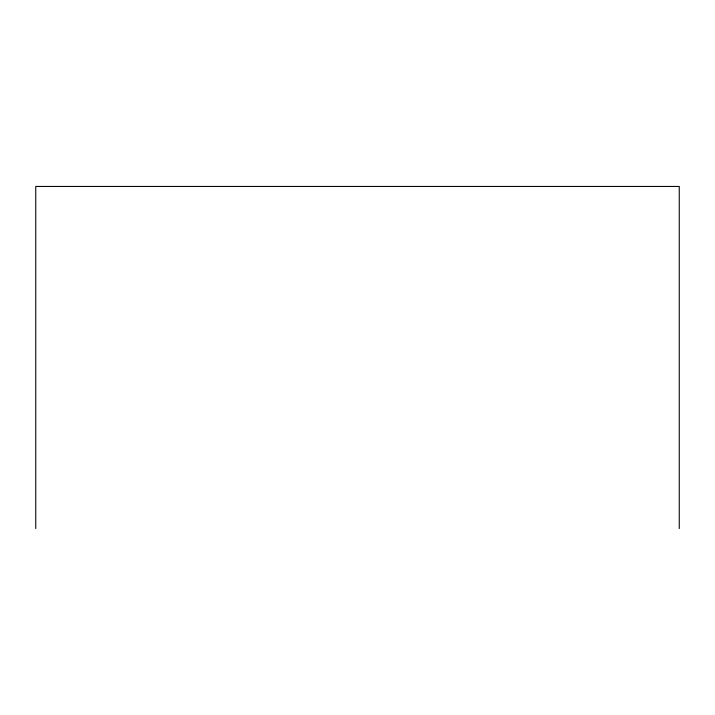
<?xml version="1.0" encoding="UTF-8"?>
<svg xmlns="http://www.w3.org/2000/svg" width="715" height="715" viewBox="0 0 715 715"><rect width="100%" height="100%" fill="white"/><g stroke="black" fill="none" stroke-linecap="round" stroke-linejoin="round"><path stroke-width="1.07" d="M679.25 528.555L679.25 186.445L35.75 186.445L35.75 528.555"/></g></svg>
